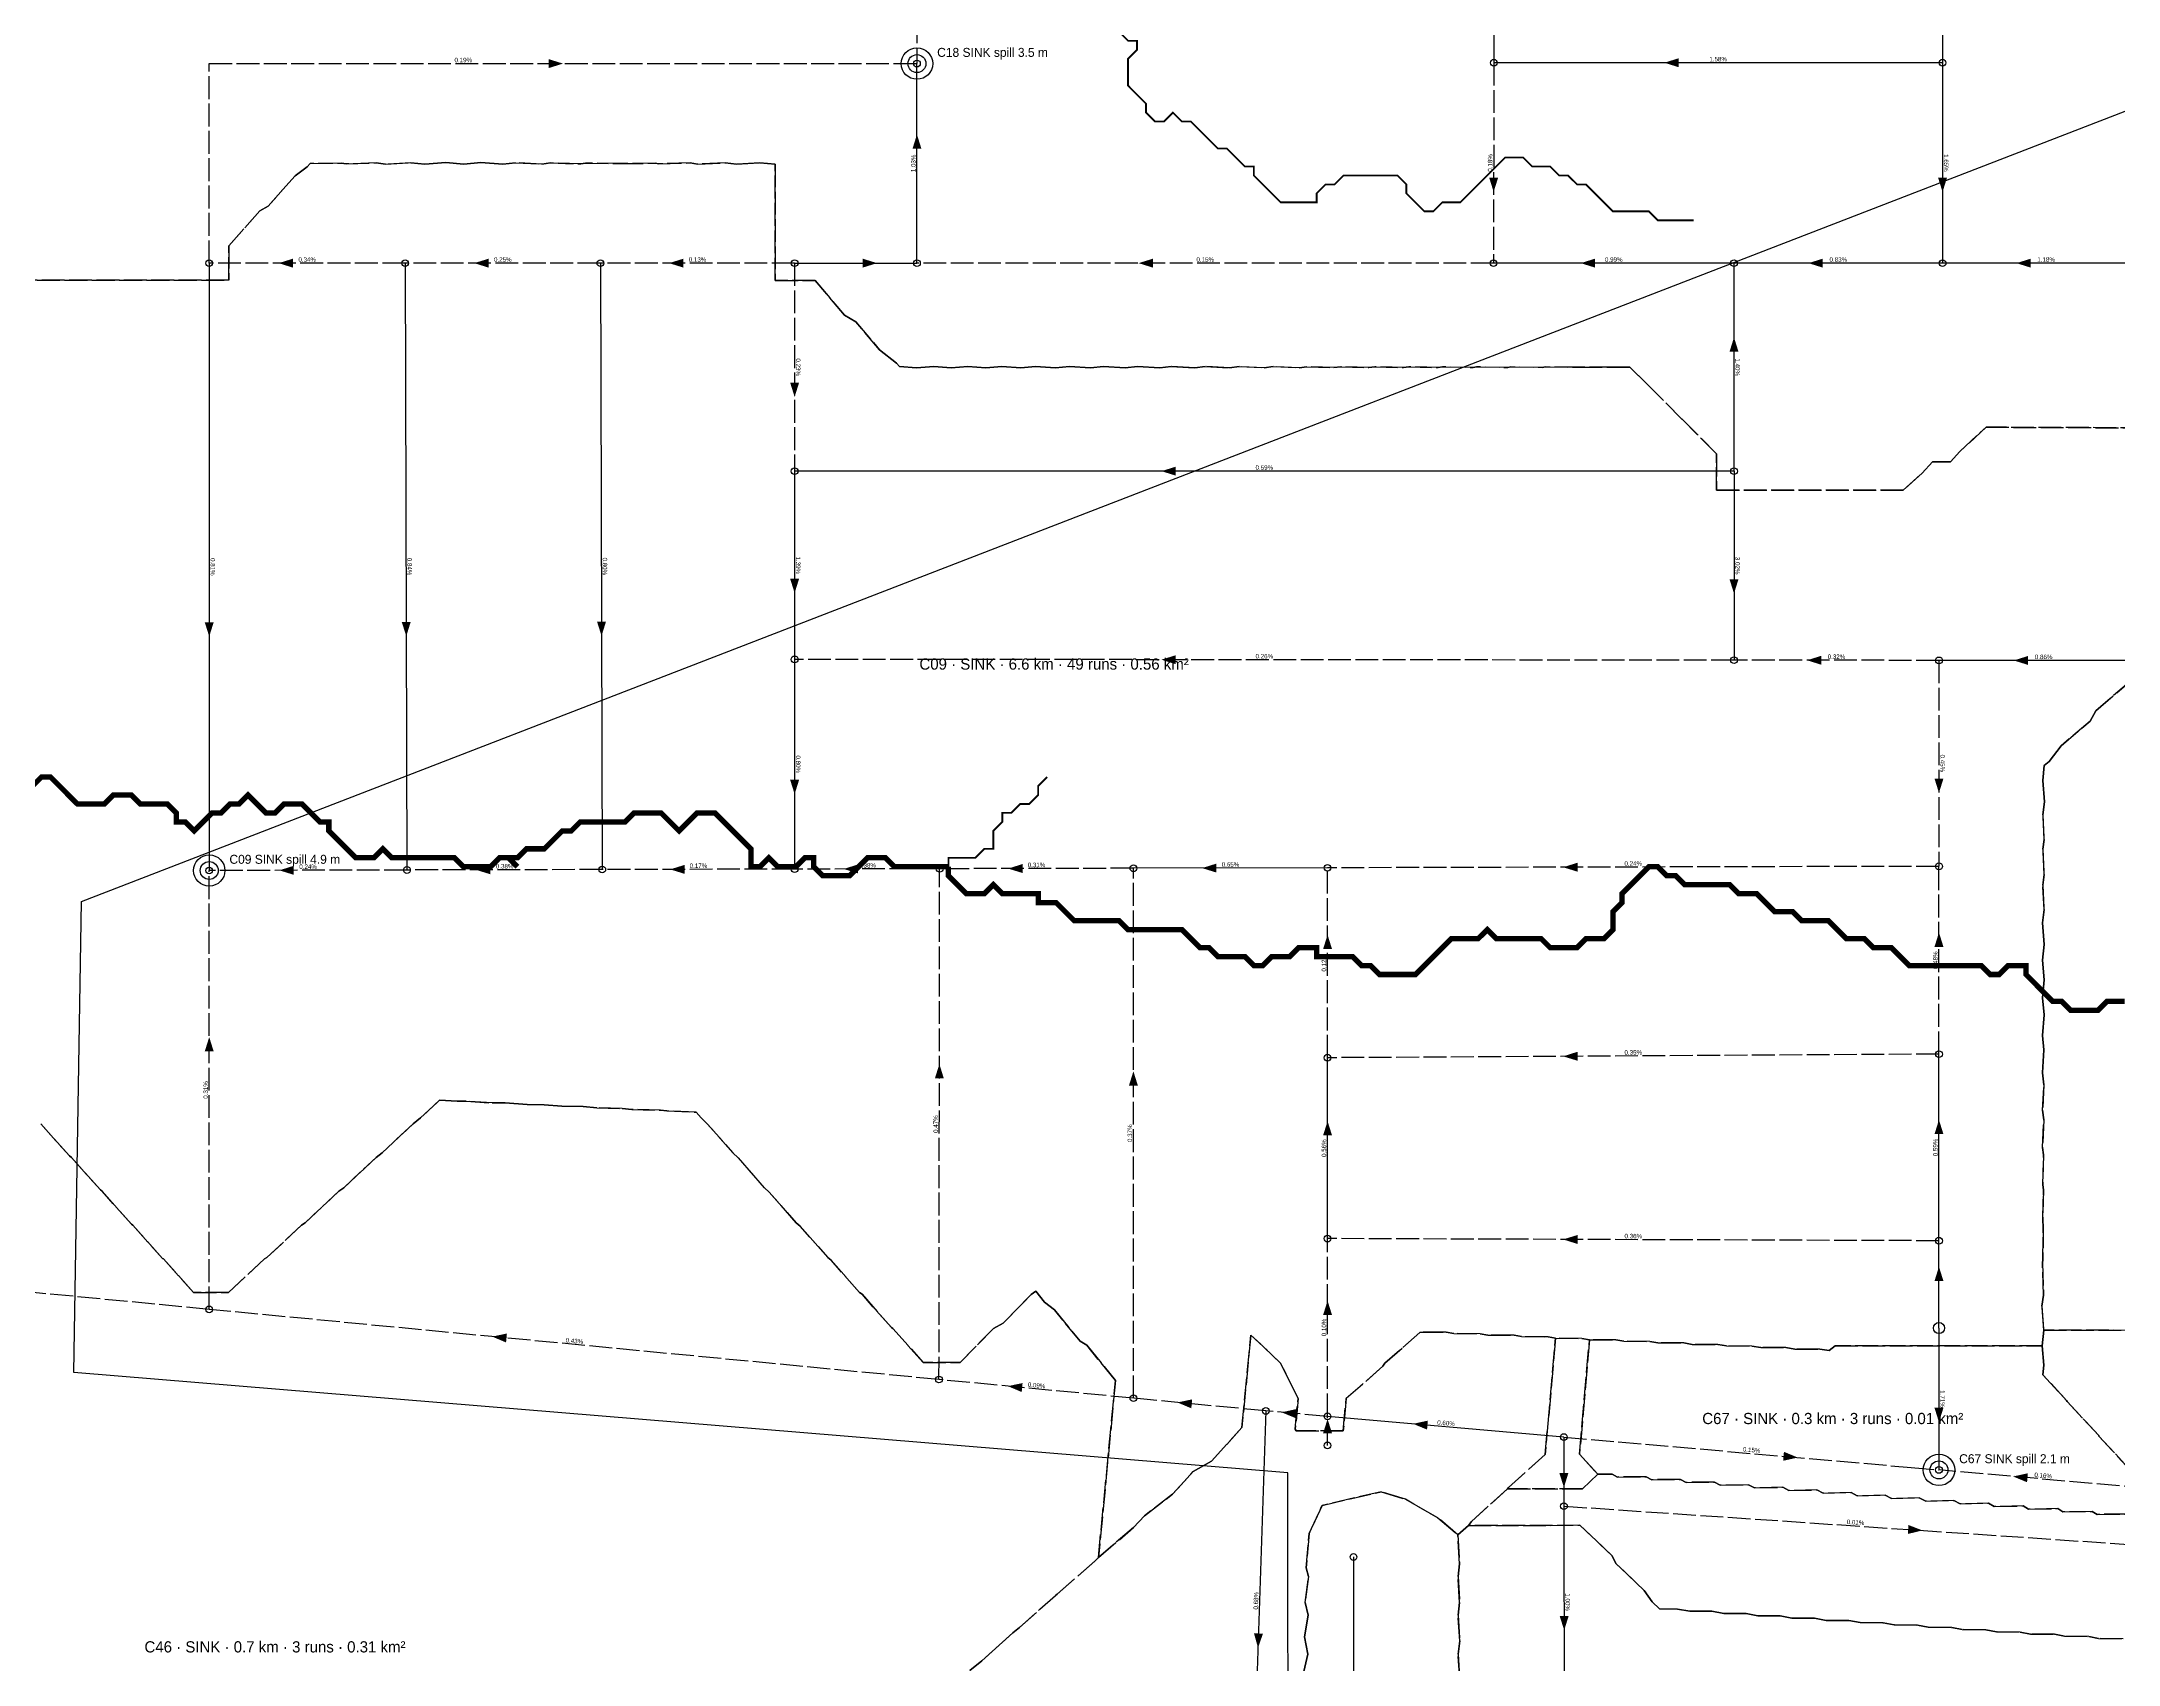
# Model space of a CAD drawing. Header units: metres. Extents: x 442821 to 452274, y 2561971 to 2571293.
# Drawn here: x 443339 to 444264, y 2564896 to 2565620 of the extents above; entities that cross this region are included whole.
import ezdxf
from ezdxf.enums import TextEntityAlignment as Align

# ---------------------------------------------------------------- set-up
doc = ezdxf.new("R2010")
doc.units = ezdxf.units.M
doc.header["$LTSCALE"] = 8
doc.linetypes.add('DASHED', pattern=[1.524, 1.27, -0.254])
for name, color, linetype in [('A_ARROWS', 7, 'Continuous'), ('A_BUILT_2006', 252, 'Continuous'), ('A_CATCH_LABEL', 7, 'Continuous'), ('A_CATCHMENTS', 7, 'Continuous'), ('A_GRADIENT', 8, 'Continuous'), ('A_JUNCTIONS', 8, 'Continuous'), ('A_OUTLET_LABEL', 7, 'Continuous'), ('A_OUTLETS', 7, 'Continuous'), ('A_RUNS', 7, 'Continuous'), ('A_STREAMS', 5, 'Continuous')]:
    doc.layers.add(name, color=color, linetype=linetype)

msp = doc.modelspace()

# ---------------------------------------------------------------- linework, layer by layer
at = {"layer": 'A_ARROWS', "color": 1}
for points in [[(443571.3, 2565609.66), (443564.9, 2565607.66), (443564.9, 2565611.66)], [(444061.96, 2565610.05), (444068.36, 2565612.05), (444068.36, 2565608.05)], [(443729, 2565578.09), (443731, 2565571.69), (443727, 2565571.69)], [(443985.92, 2565552.46), (443983.93, 2565558.86), (443987.93, 2565558.85)], [(444185.92, 2565552.46), (444183.91, 2565558.85), (444187.91, 2565558.86)], [(443711.2, 2565520.73), (443704.8, 2565518.73), (443704.8, 2565522.73)], [(443827.75, 2565520.73), (443834.15, 2565522.73), (443834.15, 2565518.73)], [(444024.72, 2565520.73), (444031.12, 2565522.73), (444031.12, 2565518.73)], [(444126.18, 2565520.73), (444132.58, 2565522.73), (444132.58, 2565518.73)], [(444218.83, 2565520.73), (444225.23, 2565522.73), (444225.23, 2565518.73)], [(444093.01, 2565487.65), (444095.01, 2565481.25), (444091.01, 2565481.25)], [(443539.76, 2565042.33), (443546.32, 2565043.71), (443545.94, 2565039.72)], [(443769.48, 2565020.25), (443776.04, 2565021.62), (443775.66, 2565017.64)], [(444017.23, 2564975.09), (444015.21, 2564981.49), (444019.21, 2564981.5)], [(444017.35, 2564911.43), (444015.34, 2564917.83), (444019.34, 2564917.84)]]:
    msp.add_solid(points, dxfattribs=at)
at = {"layer": 'A_ARROWS', "color": 2}
for points in [[(443444.61, 2565520.73), (443451.01, 2565522.73), (443451.01, 2565518.73)], [(443531.78, 2565520.73), (443538.18, 2565522.73), (443538.18, 2565518.73)], [(443618.59, 2565520.73), (443624.99, 2565522.73), (443624.99, 2565518.73)], [(443674.5, 2565461.11), (443672.5, 2565467.51), (443676.5, 2565467.51)], [(443837.91, 2565428.03), (443844.31, 2565430.03), (443844.31, 2565426.03)], [(443674.5, 2565373.7), (443672.5, 2565380.1), (443676.5, 2565380.1)], [(444093.01, 2565373.48), (444091.01, 2565379.88), (444095.01, 2565379.88)], [(443413.69, 2565354.32), (443411.69, 2565360.72), (443415.69, 2565360.72)], [(443501.48, 2565354.45), (443499.46, 2565360.84), (443503.46, 2565360.86)], [(443588.48, 2565354.58), (443586.46, 2565360.97), (443590.46, 2565360.98)], [(443837.91, 2565344), (443844.31, 2565346), (443844.3, 2565342)], [(444125.53, 2565343.75), (444131.94, 2565345.75), (444131.93, 2565341.75)], [(444217.63, 2565343.67), (444224.04, 2565345.67), (444224.03, 2565341.67)], [(443674.5, 2565284.07), (443672.5, 2565290.47), (443676.5, 2565290.47)], [(444184.32, 2565284.63), (444182.32, 2565291.03), (444186.32, 2565291.03)], [(443444.93, 2565250.13), (443451.33, 2565252.14), (443451.34, 2565248.14)], [(443532.6, 2565250.34), (443538.99, 2565252.36), (443539, 2565248.36)], [(443619.08, 2565250.55), (443625.48, 2565252.56), (443625.49, 2565248.56)], [(443696.34, 2565250.74), (443702.74, 2565252.75), (443702.75, 2565248.75)], [(443769.64, 2565250.91), (443776.03, 2565252.93), (443776.04, 2565248.93)], [(443856.03, 2565251.12), (443862.43, 2565253.14), (443862.44, 2565249.14)], [(444016.89, 2565251.51), (444023.28, 2565253.52), (444023.29, 2565249.52)], [(443911.93, 2565221.4), (443913.93, 2565215), (443909.93, 2565215)], [(444184.32, 2565222.43), (444186.32, 2565216.03), (444182.32, 2565216.03)], [(443413.69, 2565175.81), (443415.69, 2565169.41), (443411.69, 2565169.41)], [(443738.99, 2565163.78), (443740.98, 2565157.38), (443736.98, 2565157.38)], [(444016.89, 2565167.23), (444023.28, 2565169.27), (444023.3, 2565165.27)], [(443825.43, 2565160.57), (443827.43, 2565154.17), (443823.43, 2565154.17)], [(443911.93, 2565138.37), (443913.93, 2565131.97), (443909.93, 2565131.97)], [(444184.32, 2565138.95), (444186.32, 2565132.55), (444182.32, 2565132.55)], [(444016.89, 2565085.64), (444023.29, 2565087.61), (444023.28, 2565083.61)], [(444184.32, 2565073.48), (444186.32, 2565067.08), (444182.32, 2565067.08)], [(443911.93, 2565058.32), (443913.93, 2565051.92), (443909.93, 2565051.92)], [(443845.04, 2565012.98), (443851.61, 2565014.36), (443851.22, 2565010.38)]]:
    msp.add_solid(points, dxfattribs=at)
at = {"layer": 'A_ARROWS', "color": 3}
for points in [[(443891.44, 2565008.58), (443897.99, 2565010.02), (443897.64, 2565006.03)], [(443911.93, 2565005.61), (443913.93, 2564999.21), (443909.93, 2564999.21)], [(444184.32, 2565004.2), (444182.32, 2565010.6), (444186.32, 2565010.6)], [(443950.05, 2565003.45), (443956.6, 2565004.88), (443956.25, 2565000.9)], [(444121.45, 2564988.43), (444114.9, 2564987), (444115.25, 2564990.98)], [(444217.36, 2564979.99), (444223.91, 2564981.42), (444223.56, 2564977.43)], [(443880.94, 2564903.62), (443879.15, 2564910.08), (443883.15, 2564909.95)]]:
    msp.add_solid(points, dxfattribs=at)
at = {"layer": 'A_ARROWS', "color": 4}
msp.add_solid([(444176.98, 2564955.94), (444170.46, 2564954.38), (444170.73, 2564958.37)], dxfattribs=at)
at = {"layer": 'A_BUILT_2006', "color": 252}
msp.add_lwpolyline([(444422.44, 2563343.67), (444425.81, 2563359.7), (444354.25, 2563402.28), (444079.07, 2562950.56), (443944.47, 2563054.62), (443895.55, 2563534.89), (443894.21, 2564981.63), (443353.42, 2565026.28), (443356.77, 2565236.27), (445139.69, 2565926.07), (445353.06, 2566067)], dxfattribs=at)
at = {"layer": 'A_CATCHMENTS', "color": 2, "linetype": 'DASHED'}
for points in [[(443154.16, 2565513.21), (443422.42, 2565513.21), (443422.42, 2565528.5), (443436.27, 2565544.05), (443439.88, 2565546.08), (443451.92, 2565559.6), (443457.34, 2565563.65), (443458.62, 2565565.09), (443472.46, 2565565.3), (443474.8, 2565564.93), (443488.01, 2565565.42), (443492.25, 2565564.84), (443503.56, 2565565.5), (443509.68, 2565564.78), (443519.1, 2565565.53), (443527.08, 2565564.77), (443534.65, 2565565.53), (443544.48, 2565564.79), (443550.2, 2565565.48), (443561.88, 2565564.85), (443565.75, 2565565.4), (443579.28, 2565564.95), (443581.3, 2565565.28), (443596.63, 2565565.09), (443596.84, 2565565.13), (443612.39, 2565565.25), (443613.93, 2565564.99), (443627.94, 2565565.37), (443631.24, 2565564.89), (443643.49, 2565565.46), (443648.54, 2565564.81), (443659.03, 2565565.51), (443665.85, 2565564.78), (443665.85, 2565513), (443683.59, 2565513), (443696.72, 2565497.55), (443701.75, 2565494.6), (443712.38, 2565482.1), (443719.92, 2565476.19), (443721.18, 2565474.71), (443728.75, 2565474.05), (443736.56, 2565474.69), (443744.25, 2565474.05), (443751.67, 2565474.69), (443759.75, 2565474.06), (443766.77, 2565474.68), (443775.25, 2565474.06), (443781.88, 2565474.68), (443790.75, 2565474.06), (443796.99, 2565474.67), (443806.25, 2565474.07), (443812.1, 2565474.67), (443821.76, 2565474.08), (443827.21, 2565474.66), (443837.26, 2565474.09), (443842.32, 2565474.65), (443852.76, 2565474.1), (443857.43, 2565474.64), (443868.26, 2565474.11), (443872.54, 2565474.62), (443883.76, 2565474.13), (443887.65, 2565474.61), (443899.26, 2565474.14), (443902.76, 2565474.59), (443914.76, 2565474.16), (443917.87, 2565474.57), (443930.26, 2565474.18), (443932.98, 2565474.55), (443945.76, 2565474.2), (443948.09, 2565474.53), (443961.26, 2565474.22), (443963.2, 2565474.5), (443976.76, 2565474.25), (443978.31, 2565474.48), (443992.26, 2565474.27), (443993.52, 2565474.47), (444007.76, 2565474.29), (444008.83, 2565474.45), (444023.26, 2565474.3), (444024.13, 2565474.44), (444038.76, 2565474.32), (444039.44, 2565474.42), (444046.66, 2565474.38), (444054.26, 2565466.76), (444054.41, 2565466.65), (444069.76, 2565451.26), (444069.86, 2565451.2), (444085.26, 2565435.76), (444085.26, 2565419.61), (444168.44, 2565419.61), (444176.78, 2565427.14), (444181.5, 2565432.25), (444189.41, 2565432.17), (444193.62, 2565436.82), (444205.32, 2565447.6), (444324.17, 2565447.13)], [(444269.82, 2565334.63), (444254.27, 2565321.24), (444251.61, 2565316.66), (444238.7, 2565305.55), (444233.39, 2565298.7), (444231.18, 2565296.79), (444230.6, 2565290.16), (444231.32, 2565280.69), (444230.63, 2565274.86), (444231.15, 2565263.88), (444230.63, 2565259.56), (444231.12, 2565248.26), (444230.54, 2565243.54), (444231.15, 2565232.64), (444230.49, 2565226.8), (444231.15, 2565217.02), (444230.46, 2565210.06), (444231.15, 2565201.4), (444230.44, 2565193.32), (444231.13, 2565185.78), (444230.43, 2565176.58), (444231.1, 2565170.17), (444230.44, 2565159.9), (444231.06, 2565154.55), (444230.46, 2565143.26), (444231, 2565138.93), (444230.48, 2565126.63), (444230.94, 2565123.31), (444230.52, 2565110), (444230.86, 2565107.69), (444230.57, 2565093.36), (444230.78, 2565092.07), (444230.63, 2565076.45), (444230.43, 2565075.32), (444230.89, 2565060.83), (444230.21, 2565055.87), (444230.99, 2565045.2), (444230.33, 2565038.24), (444138.01, 2565038.24), (444135.39, 2565036.07), (444135.39, 2565036.07), (444131.18, 2565036.73), (444120.14, 2565036.76), (444116.05, 2565037.42), (444104.89, 2565037.46), (444100.92, 2565038.11), (444089.64, 2565038.15), (444085.79, 2565038.8), (444074.39, 2565038.85), (444070.66, 2565039.48), (444059.14, 2565039.54), (444055.53, 2565040.17), (444043.89, 2565040.24), (444040.4, 2565040.85), (444028.64, 2565040.94), (444025.27, 2565041.54), (444013.47, 2565041.63), (444010.14, 2565042.23), (443998.38, 2565042.31), (443995.01, 2565042.93), (443983.28, 2565042.99), (443979.88, 2565043.62), (443968.19, 2565043.67), (443964.75, 2565044.31), (443953.21, 2565044.35), (443953.09, 2565044.2), (443937.51, 2565030.55), (443936.61, 2565029.09), (443920.2, 2565014.71), (443918.94, 2565000.31), (443897.91, 2565000.31), (443897.57, 2565001.06), (443898.76, 2565014.71), (443891.03, 2565030.55), (443877.75, 2565043.04), (443873.79, 2565001.84), (443860.29, 2564986.88), (443852.05, 2564982.18), (443842.91, 2564972.04), (443830.32, 2564962.52), (443825.53, 2564957.21), (443809.87, 2564943.95), (443817.45, 2565022.74), (443804.65, 2565038.48), (443801.64, 2565040.23), (443790.27, 2565054.23), (443785.84, 2565057.72), (443781.93, 2565062.53), (443779.88, 2565061.08), (443767.45, 2565048.31), (443763.03, 2565045.93), (443748.28, 2565030.77), (443731.73, 2565030.79), (443718.31, 2565045.98), (443717.6, 2565046.37), (443704.52, 2565061.18), (443703.47, 2565061.94), (443690.73, 2565076.37), (443689.34, 2565077.52), (443676.94, 2565091.57), (443675.22, 2565093.1), (443663.15, 2565106.76), (443661.09, 2565108.67), (443649.36, 2565121.96), (443646.96, 2565124.25), (443635.57, 2565137.15), (443632.83, 2565139.83), (443630.57, 2565142.39), (443617.5, 2565142.89), (443614.77, 2565143.19), (443601.94, 2565143.58), (443597.63, 2565144.02), (443586.39, 2565144.28), (443580.35, 2565144.86), (443570.83, 2565144.99), (443562.95, 2565145.68), (443555.28, 2565145.71), (443545.55, 2565146.48), (443539.72, 2565146.46), (443528.15, 2565147.27), (443524.17, 2565147.22), (443516.29, 2565147.7), (443507.83, 2565139.78), (443504.58, 2565137.2), (443490.71, 2565124.22), (443488.01, 2565122.16), (443473.59, 2565108.65), (443471.44, 2565107.11), (443456.47, 2565093.09), (443454.87, 2565092.06), (443439.35, 2565077.53), (443438.3, 2565077.02), (443422.23, 2565061.97), (443406.76, 2565061.97), (443393.28, 2565077.02), (443392.91, 2565077.21), (443379.61, 2565092.06), (443379.06, 2565092.46), (443365.94, 2565107.11), (443365.22, 2565107.7), (443352.27, 2565122.16), (443351.37, 2565122.94), (443338.6, 2565137.2)]]:
    msp.add_lwpolyline(points, dxfattribs=at)
at = {"layer": 'A_CATCHMENTS', "color": 1, "linetype": 'DASHED'}
for points in [[(444324.17, 2565447.13), (444205.32, 2565447.6), (444193.62, 2565436.82), (444189.41, 2565432.17), (444181.5, 2565432.25), (444176.78, 2565427.14), (444168.44, 2565419.61), (444085.26, 2565419.61), (444085.26, 2565435.76), (444069.86, 2565451.2), (444069.76, 2565451.26), (444054.41, 2565466.65), (444054.26, 2565466.76), (444046.66, 2565474.38), (444039.44, 2565474.42), (444038.76, 2565474.32), (444024.13, 2565474.44), (444023.26, 2565474.3), (444008.83, 2565474.45), (444007.76, 2565474.29), (443993.52, 2565474.47), (443992.26, 2565474.27), (443978.31, 2565474.48), (443976.76, 2565474.25), (443963.2, 2565474.5), (443961.26, 2565474.22), (443948.09, 2565474.53), (443945.76, 2565474.2), (443932.98, 2565474.55), (443930.26, 2565474.18), (443917.87, 2565474.57), (443914.76, 2565474.16), (443902.76, 2565474.59), (443899.26, 2565474.14), (443887.65, 2565474.61), (443883.76, 2565474.13), (443872.54, 2565474.62), (443868.26, 2565474.11), (443857.43, 2565474.64), (443852.76, 2565474.1), (443842.32, 2565474.65), (443837.26, 2565474.09), (443827.21, 2565474.66), (443821.76, 2565474.08), (443812.1, 2565474.67), (443806.25, 2565474.07), (443796.99, 2565474.67), (443790.75, 2565474.06), (443781.88, 2565474.68), (443775.25, 2565474.06), (443766.77, 2565474.68), (443759.75, 2565474.06), (443751.67, 2565474.69), (443744.25, 2565474.05), (443736.56, 2565474.69), (443728.75, 2565474.05), (443721.18, 2565474.71), (443719.92, 2565476.19), (443712.38, 2565482.1), (443701.75, 2565494.6), (443696.72, 2565497.55), (443683.59, 2565513), (443665.85, 2565513), (443665.85, 2565564.78), (443659.03, 2565565.51), (443659.03, 2565565.51), (443648.54, 2565564.81), (443643.49, 2565565.46), (443631.24, 2565564.89), (443627.94, 2565565.37), (443613.93, 2565564.99), (443612.39, 2565565.25), (443596.84, 2565565.13), (443596.63, 2565565.09), (443581.3, 2565565.28), (443579.28, 2565564.95), (443565.75, 2565565.4), (443561.88, 2565564.85), (443550.2, 2565565.48), (443544.48, 2565564.79), (443534.65, 2565565.53), (443527.08, 2565564.77), (443519.1, 2565565.53), (443509.68, 2565564.78), (443503.56, 2565565.5), (443492.25, 2565564.84), (443488.01, 2565565.42), (443474.8, 2565564.93), (443472.46, 2565565.3), (443458.62, 2565565.09), (443457.34, 2565563.65), (443451.92, 2565559.6), (443439.88, 2565546.08), (443436.27, 2565544.05), (443422.42, 2565528.5), (443422.42, 2565513.21), (443154.16, 2565513.21)], [(443338.6, 2565137.2), (443351.37, 2565122.94), (443352.27, 2565122.16), (443365.22, 2565107.7), (443365.94, 2565107.11), (443379.06, 2565092.46), (443379.61, 2565092.06), (443392.91, 2565077.21), (443393.28, 2565077.02), (443406.76, 2565061.97), (443422.23, 2565061.97), (443438.3, 2565077.02), (443439.35, 2565077.53), (443454.87, 2565092.06), (443456.47, 2565093.09), (443471.44, 2565107.11), (443473.59, 2565108.65), (443488.01, 2565122.16), (443490.71, 2565124.22), (443504.58, 2565137.2), (443507.83, 2565139.78), (443516.29, 2565147.7), (443524.17, 2565147.22), (443528.15, 2565147.27), (443539.72, 2565146.46), (443545.55, 2565146.48), (443555.28, 2565145.71), (443562.95, 2565145.68), (443570.83, 2565144.99), (443580.35, 2565144.86), (443586.39, 2565144.28), (443597.63, 2565144.02), (443601.94, 2565143.58), (443614.77, 2565143.19), (443617.5, 2565142.89), (443630.57, 2565142.39), (443632.83, 2565139.83), (443635.57, 2565137.15), (443646.96, 2565124.25), (443649.36, 2565121.96), (443661.09, 2565108.67), (443663.15, 2565106.76), (443675.22, 2565093.1), (443676.94, 2565091.57), (443689.34, 2565077.52), (443690.73, 2565076.37), (443703.47, 2565061.94), (443704.52, 2565061.18), (443717.6, 2565046.37), (443718.31, 2565045.98), (443731.73, 2565030.79), (443748.28, 2565030.77), (443763.03, 2565045.93), (443767.45, 2565048.31), (443779.88, 2565061.08), (443781.93, 2565062.53), (443785.84, 2565057.72), (443790.27, 2565054.23), (443801.64, 2565040.23), (443804.65, 2565038.48), (443817.45, 2565022.74), (443809.87, 2564943.95), (443808.41, 2564942.37), (443791.44, 2564927.52), (443790.76, 2564927.02), (443774.7, 2564912.66), (443771.67, 2564910.32), (443757.88, 2564897.81), (443752.58, 2564893.57)], [(443970.82, 2564889.67), (443970.09, 2564900.85), (443970.79, 2564906.78), (443970.07, 2564918.17), (443970.77, 2564923.9), (443970.06, 2564935.48), (443970.74, 2564941.01), (443969.97, 2564954.05), (443974.65, 2564958.14), (444024.33, 2564958.23), (444038.75, 2564944.57), (444040.43, 2564941.15), (444053.04, 2564929.2), (444056.54, 2564924.07), (444059.84, 2564920.94), (444067.82, 2564920.93), (444073.31, 2564919.92), (444083.09, 2564919.9), (444088.49, 2564918.91), (444098.36, 2564918.88), (444103.66, 2564917.9), (444113.63, 2564917.85), (444118.84, 2564916.88), (444128.9, 2564916.83), (444134.01, 2564915.87), (444144.17, 2564915.8), (444149.19, 2564914.86), (444159.44, 2564914.78), (444164.36, 2564913.85), (444174.71, 2564913.75), (444179.54, 2564912.83), (444189.98, 2564912.73), (444194.71, 2564911.82), (444205.25, 2564911.7), (444209.89, 2564910.81), (444220.52, 2564910.68), (444225.07, 2564909.79), (444235.79, 2564909.65), (444240.24, 2564908.78), (444251.06, 2564908.62), (444255.42, 2564907.77), (444266.33, 2564907.6)]]:
    msp.add_lwpolyline(points, dxfattribs=at)
at = {"layer": 'A_CATCHMENTS', "color": 3, "linetype": 'DASHED'}
for points in [[(444284.42, 2565045.09), (444230.99, 2565045.2), (444230.21, 2565055.87), (444230.89, 2565060.83), (444230.43, 2565075.32), (444230.63, 2565076.45), (444230.78, 2565092.07), (444230.57, 2565093.36), (444230.86, 2565107.69), (444230.52, 2565110), (444230.94, 2565123.31), (444230.48, 2565126.63), (444231, 2565138.93), (444230.46, 2565143.26), (444231.06, 2565154.55), (444230.44, 2565159.9), (444231.1, 2565170.17), (444230.43, 2565176.58), (444231.13, 2565185.78), (444230.44, 2565193.32), (444231.15, 2565201.4), (444230.46, 2565210.06), (444231.15, 2565217.02), (444230.49, 2565226.8), (444231.15, 2565232.64), (444230.54, 2565243.54), (444231.12, 2565248.26), (444230.63, 2565259.56), (444231.15, 2565263.88), (444230.63, 2565274.86), (444231.32, 2565280.69), (444230.6, 2565290.16), (444231.18, 2565296.79), (444233.39, 2565298.7), (444238.7, 2565305.55), (444251.61, 2565316.66), (444254.27, 2565321.24), (444269.82, 2565334.63)], [(443752.58, 2564893.57), (443757.88, 2564897.81), (443771.67, 2564910.32), (443774.7, 2564912.66), (443790.76, 2564927.02), (443791.44, 2564927.52), (443808.41, 2564942.37), (443809.87, 2564943.95), (443825.53, 2564957.21), (443830.32, 2564962.52), (443842.91, 2564972.04), (443852.05, 2564982.18), (443860.29, 2564986.88), (443873.79, 2565001.84), (443877.75, 2565043.04), (443891.03, 2565030.55), (443898.76, 2565014.71), (443897.57, 2565001.06), (443897.91, 2565000.31), (443918.94, 2565000.31), (443920.2, 2565014.71), (443936.61, 2565029.09), (443937.51, 2565030.55), (443953.09, 2565044.2), (443953.21, 2565044.35), (443964.75, 2565044.31), (443968.19, 2565043.67), (443979.88, 2565043.62), (443983.28, 2565042.99), (443995.01, 2565042.93), (443998.38, 2565042.31), (444010.14, 2565042.23), (444013.47, 2565041.63), (444008.93, 2564989.85), (443992.48, 2564975.02), (443992.12, 2564974.42), (443976, 2564959.89), (443974.65, 2564958.14), (443969.97, 2564954.05), (443961.01, 2564961.63), (443946.58, 2564969.87), (443935.82, 2564973.19), (443909.48, 2564967.06), (443903.7, 2564954.64), (443902.38, 2564939.27), (443903.47, 2564935.44), (443901.96, 2564923.88), (443903.32, 2564918.13), (443901.63, 2564908.48), (443903.07, 2564900.82), (443901.39, 2564893.08)], [(444268.08, 2564963.17), (444254.76, 2564963.12), (444252.64, 2564964.41), (444239.5, 2564964.28), (444237.21, 2564965.65), (444224.24, 2564965.44), (444221.77, 2564966.88), (444208.98, 2564966.61), (444206.33, 2564968.11), (444193.72, 2564967.77), (444190.89, 2564969.34), (444178.46, 2564968.94), (444175.57, 2564970.51), (444163.2, 2564970.15), (444160.37, 2564971.68), (444147.94, 2564971.35), (444147.94, 2564971.35), (444145.16, 2564972.84), (444132.68, 2564972.55), (444129.95, 2564974.01), (444117.42, 2564973.76), (444114.74, 2564975.18), (444102.17, 2564974.96), (444099.53, 2564976.34), (444086.91, 2564976.16), (444084.33, 2564977.51), (444071.65, 2564977.36), (444069.12, 2564978.68), (444056.39, 2564978.56), (444053.91, 2564979.85), (444041.13, 2564979.76), (444038.7, 2564981.02), (444032.41, 2564980.99), (444024.16, 2564989.88), (444028.64, 2565040.94), (444040.4, 2565040.85), (444043.89, 2565040.24), (444055.53, 2565040.17), (444059.14, 2565039.54), (444070.66, 2565039.48), (444074.39, 2565038.85), (444085.79, 2565038.8), (444089.64, 2565038.15), (444100.92, 2565038.11), (444104.89, 2565037.46), (444116.05, 2565037.42), (444120.14, 2565036.76), (444131.18, 2565036.73), (444135.39, 2565036.07), (444135.39, 2565036.07), (444138.01, 2565038.24), (444230.33, 2565038.24), (444230.98, 2565029.56), (444230.58, 2565025.35), (444241.16, 2565013.9), (444241.43, 2565013.43), (444255.48, 2564998.23), (444255.61, 2564997.92), (444269.8, 2564982.56)]]:
    msp.add_lwpolyline(points, dxfattribs=at)
at = {"layer": 'A_CATCHMENTS', "color": 4, "linetype": 'DASHED'}
for points in [[(444269.8, 2564982.56), (444255.61, 2564997.92), (444255.48, 2564998.23), (444241.43, 2565013.43), (444241.16, 2565013.9), (444230.58, 2565025.35), (444230.98, 2565029.56), (444230.33, 2565038.24), (444230.99, 2565045.2), (444284.42, 2565045.09)], [(444266.33, 2564907.6), (444255.42, 2564907.77), (444251.06, 2564908.62), (444240.24, 2564908.78), (444235.79, 2564909.65), (444225.07, 2564909.79), (444220.52, 2564910.68), (444209.89, 2564910.81), (444205.25, 2564911.7), (444194.71, 2564911.82), (444194.71, 2564911.82), (444189.98, 2564912.73), (444179.54, 2564912.83), (444174.71, 2564913.75), (444164.36, 2564913.85), (444159.44, 2564914.78), (444149.19, 2564914.86), (444144.17, 2564915.8), (444134.01, 2564915.87), (444128.9, 2564916.83), (444118.84, 2564916.88), (444113.63, 2564917.85), (444103.66, 2564917.9), (444098.36, 2564918.88), (444088.49, 2564918.91), (444083.09, 2564919.9), (444073.31, 2564919.92), (444067.82, 2564920.93), (444059.84, 2564920.94), (444056.54, 2564924.07), (444053.04, 2564929.2), (444040.43, 2564941.15), (444038.75, 2564944.57), (444024.33, 2564958.23), (443974.65, 2564958.14), (443976, 2564959.89), (443992.12, 2564974.42), (444025.44, 2564974.49), (444032.41, 2564980.99), (444038.7, 2564981.02), (444041.13, 2564979.76), (444053.91, 2564979.85), (444056.39, 2564978.56), (444069.12, 2564978.68), (444071.65, 2564977.36), (444084.33, 2564977.51), (444086.91, 2564976.16), (444099.53, 2564976.34), (444102.17, 2564974.96), (444114.74, 2564975.18), (444117.42, 2564973.76), (444129.95, 2564974.01), (444132.68, 2564972.55), (444145.16, 2564972.84), (444147.94, 2564971.35), (444160.37, 2564971.68), (444163.2, 2564970.15), (444175.57, 2564970.51), (444178.46, 2564968.94), (444190.89, 2564969.34), (444193.72, 2564967.77), (444206.33, 2564968.11), (444208.98, 2564966.61), (444221.77, 2564966.88), (444224.24, 2564965.44), (444237.21, 2564965.65), (444239.5, 2564964.28), (444252.64, 2564964.41), (444254.76, 2564963.12), (444268.08, 2564963.17)], [(443901.39, 2564893.08), (443903.07, 2564900.82), (443901.63, 2564908.48), (443903.32, 2564918.13), (443901.96, 2564923.88), (443903.47, 2564935.44), (443902.38, 2564939.27), (443903.7, 2564954.64), (443909.48, 2564967.06), (443935.82, 2564973.19), (443946.58, 2564969.87), (443961.01, 2564961.63), (443969.97, 2564954.05), (443970.74, 2564941.01), (443970.06, 2564935.48), (443970.77, 2564923.9), (443970.07, 2564918.17), (443970.79, 2564906.78), (443970.09, 2564900.85), (443970.82, 2564889.67)]]:
    msp.add_lwpolyline(points, dxfattribs=at)
at = {"layer": 'A_CATCHMENTS', "color": 1, "linetype": 'DASHED'}
msp.add_lwpolyline([(444025.27, 2565041.54), (444028.64, 2565040.94), (444024.16, 2564989.88), (444032.41, 2564980.99), (444025.44, 2564974.49), (443992.12, 2564974.42), (443992.48, 2564975.02), (444008.93, 2564989.85), (444013.47, 2565041.63), (444025.27, 2565041.54)], close=True, dxfattribs=at)
at = {"layer": 'A_JUNCTIONS'}
for centre in [(443729, 2565609.66), (443986, 2565610.05), (444185.89, 2565610.05), (443413.69, 2565520.73), (443500.98, 2565520.73), (443587.98, 2565520.73), (443674.5, 2565520.73), (443729, 2565520.73), (443985.87, 2565520.73), (444093.01, 2565520.73), (444185.93, 2565520.73), (443674.5, 2565428.03), (444093.01, 2565428.03), (443674.5, 2565344.15), (444093.01, 2565343.78), (444184.32, 2565343.7), (443413.69, 2565250.05), (443501.79, 2565250.27), (443588.8, 2565250.48), (443674.5, 2565250.68), (443739.11, 2565250.84), (443825.43, 2565251.05), (443911.93, 2565251.26), (444184.32, 2565251.91), (443911.93, 2565166.61), (444184.32, 2565168.21), (443911.93, 2565086.01), (444184.32, 2565085.05), (443413.69, 2565054.45), (443738.81, 2565023.19), (443825.43, 2565014.87), (443884.41, 2565009.2), (443911.93, 2565006.79), (444017.18, 2564997.57), (443911.93, 2564993.84), (444184.32, 2564982.91), (444017.24, 2564966.78), (443923.51, 2564944.11)]:
    msp.add_circle(centre, 1.5, dxfattribs=at)
at = {"layer": 'A_JUNCTIONS', "color": 30}
msp.add_circle((444184.32, 2565046.14), 2.5, dxfattribs=at)
at = {"layer": 'A_OUTLETS', "color": 1}
for centre, radius in [((443729, 2565609.66), 7), ((443729, 2565609.66), 4), ((443413.69, 2565250.05), 7), ((443413.69, 2565250.05), 4), ((444184.32, 2564982.91), 7), ((444184.32, 2564982.91), 4)]:
    msp.add_circle(centre, radius, dxfattribs=at)
at = {"layer": 'A_RUNS', "color": 1, "linetype": 'DASHED'}
for points in [[(443928.18, 2565820.61), (443729, 2565726.46), (443729, 2565609.66)], [(443413.69, 2565520.73), (443413.69, 2565609.66), (443729, 2565609.66)], [(443986, 2565610.05), (443985.87, 2565520.73)], [(443985.87, 2565520.73), (443729, 2565520.73)], [(443413.69, 2565054.45), (443125.42, 2565082.16)], [(443738.81, 2565023.19), (443413.69, 2565054.45)], [(443825.43, 2565014.87), (443738.81, 2565023.19)]]:
    msp.add_lwpolyline(points, dxfattribs=at)
at = {"layer": 'A_RUNS', "color": 1}
for points in [[(443960.4, 2565753.35), (443986.14, 2565699.63), (443986, 2565610.05)], [(444185.89, 2565684.07), (444185.89, 2565610.05)], [(443729, 2565520.73), (443729, 2565609.66)], [(444185.89, 2565610.05), (443986, 2565610.05)], [(444185.89, 2565610.05), (444185.93, 2565520.73)], [(443674.5, 2565520.73), (443729, 2565520.73)], [(444093.01, 2565520.73), (443985.87, 2565520.73)], [(444185.93, 2565520.73), (444093.01, 2565520.73)], [(444093.01, 2565428.03), (444093.01, 2565520.73)], [(444278.19, 2565520.73), (444185.93, 2565520.73)], [(444017.18, 2564997.57), (444017.24, 2564966.78)], [(444017.24, 2564966.78), (444017.41, 2564881.2)]]:
    msp.add_lwpolyline(points, dxfattribs=at)
at = {"layer": 'A_RUNS', "color": 2, "linetype": 'DASHED'}
for points in [[(443500.98, 2565520.73), (443413.69, 2565520.73)], [(443587.98, 2565520.73), (443500.98, 2565520.73)], [(443674.5, 2565520.73), (443587.98, 2565520.73)], [(443674.5, 2565520.73), (443674.5, 2565428.03)], [(444093.01, 2565343.78), (443674.5, 2565344.15)], [(444184.32, 2565343.7), (444093.01, 2565343.78)], [(444184.32, 2565343.7), (444184.32, 2565251.91)], [(443501.79, 2565250.27), (443413.69, 2565250.05)], [(443413.69, 2565054.45), (443413.69, 2565250.05)], [(443588.8, 2565250.48), (443501.79, 2565250.27)], [(443674.5, 2565250.68), (443588.8, 2565250.48)], [(443739.11, 2565250.84), (443674.5, 2565250.68)], [(443738.81, 2565023.19), (443739.11, 2565250.84)], [(443825.43, 2565251.05), (443739.11, 2565250.84)], [(443825.43, 2565014.87), (443825.43, 2565251.05)], [(444184.32, 2565251.91), (443911.93, 2565251.26)], [(443911.93, 2565166.61), (443911.93, 2565251.26)], [(444184.32, 2565168.21), (444184.32, 2565251.91)], [(444184.32, 2565168.21), (443911.93, 2565166.61)], [(444184.32, 2565085.05), (443911.93, 2565086.01)], [(443911.93, 2565006.79), (443911.93, 2565086.01)], [(443884.41, 2565009.2), (443825.43, 2565014.87)]]:
    msp.add_lwpolyline(points, dxfattribs=at)
at = {"layer": 'A_RUNS', "color": 2}
for points in [[(443413.69, 2565520.73), (443413.69, 2565250.05)], [(443500.98, 2565520.73), (443501.79, 2565250.27)], [(443587.98, 2565520.73), (443588.8, 2565250.48)], [(444093.01, 2565428.03), (443674.5, 2565428.03)], [(443674.5, 2565428.03), (443674.5, 2565344.15)], [(444093.01, 2565428.03), (444093.01, 2565343.78)], [(443674.5, 2565344.15), (443674.5, 2565250.68)], [(444277.61, 2565343.62), (444184.32, 2565343.7)], [(443911.93, 2565251.26), (443825.43, 2565251.05)], [(443911.93, 2565086.01), (443911.93, 2565166.61)], [(444184.32, 2565085.05), (444184.32, 2565168.21)], [(444184.32, 2565046.14), (444184.32, 2565085.05)]]:
    msp.add_lwpolyline(points, dxfattribs=at)
at = {"layer": 'A_RUNS', "color": 3}
for points in [[(444184.32, 2565046.14), (444184.32, 2564982.91)], [(443884.41, 2565009.2), (443878.84, 2564839.9)], [(444017.18, 2564997.57), (443911.93, 2565006.79)]]:
    msp.add_lwpolyline(points, dxfattribs=at)
at = {"layer": 'A_RUNS', "color": 3, "linetype": 'DASHED'}
for points in [[(443911.93, 2565006.79), (443884.41, 2565009.2)], [(443911.93, 2564993.84), (443911.93, 2565006.79)], [(444017.18, 2564997.57), (444171.94, 2564984.01), (444184.32, 2564982.91)], [(444276.88, 2564974.72), (444184.32, 2564982.91)]]:
    msp.add_lwpolyline(points, dxfattribs=at)
at = {"layer": 'A_RUNS', "color": 4, "linetype": 'DASHED'}
msp.add_lwpolyline([(444017.24, 2564966.78), (444276.82, 2564949.16)], dxfattribs=at)
at = {"layer": 'A_RUNS', "color": 4}
msp.add_lwpolyline([(443923.51, 2564944.11), (443923.56, 2564840.23)], dxfattribs=at)
at = {"layer": 'A_STREAMS', "color": 5}
for points, const_width in [([(444075.07, 2565539.81), (444071.07, 2565539.81), (444067.07, 2565539.81), (444063.07, 2565539.81), (444059.07, 2565539.81), (444055.07, 2565543.82), (444051.07, 2565543.82), (444047.07, 2565543.82), (444043.07, 2565543.82), (444039.07, 2565543.82), (444035.07, 2565547.82), (444031.07, 2565551.82), (444027.07, 2565555.82), (444023.07, 2565555.82), (444019.06, 2565559.82), (444015.06, 2565559.82), (444011.06, 2565563.82), (444007.06, 2565563.82), (444003.06, 2565563.82), (443999.06, 2565567.82), (443995.06, 2565567.82), (443991.06, 2565567.82), (443987.06, 2565563.82), (443983.06, 2565559.82), (443979.06, 2565555.82), (443975.06, 2565551.82), (443971.06, 2565547.82), (443967.06, 2565547.82), (443963.06, 2565547.82), (443959.06, 2565543.82), (443955.06, 2565543.82), (443951.06, 2565547.82), (443947.05, 2565551.82), (443947.05, 2565555.82), (443943.05, 2565559.82), (443939.05, 2565559.82), (443935.05, 2565559.82), (443931.05, 2565559.82), (443927.05, 2565559.82), (443923.05, 2565559.82), (443919.05, 2565559.82), (443915.05, 2565555.82), (443911.05, 2565555.82), (443907.05, 2565551.82), (443907.05, 2565547.82), (443903.05, 2565547.82), (443899.05, 2565547.82), (443895.05, 2565547.82), (443891.05, 2565547.82), (443887.05, 2565551.82), (443883.05, 2565555.82), (443879.05, 2565559.82), (443879.05, 2565563.82), (443875.04, 2565563.82), (443871.04, 2565567.82), (443867.04, 2565571.83), (443863.04, 2565571.83), (443859.04, 2565575.83), (443855.04, 2565579.83), (443851.04, 2565583.83), (443847.04, 2565583.83), (443843.04, 2565587.83), (443839.04, 2565583.83), (443835.04, 2565583.83), (443831.04, 2565587.83), (443831.04, 2565591.83), (443827.04, 2565595.83), (443823.04, 2565599.84), (443823.04, 2565603.84), (443823.04, 2565607.84), (443823.04, 2565611.84), (443827.04, 2565615.84), (443827.04, 2565619.84), (443823.04, 2565619.84), (443819.04, 2565623.84)], 0.8), ([(443547, 2565255.72), (443543, 2565255.72), (443539, 2565251.71), (443535, 2565251.71), (443531, 2565251.71), (443527, 2565251.71), (443523, 2565255.72), (443519, 2565255.72), (443515, 2565255.72), (443510.99, 2565255.72), (443506.99, 2565255.72), (443502.99, 2565255.72), (443498.99, 2565255.72), (443494.99, 2565255.72), (443490.99, 2565259.72), (443486.99, 2565255.72), (443482.99, 2565255.72), (443478.99, 2565255.72), (443474.99, 2565259.72), (443470.99, 2565263.72), (443466.99, 2565267.72), (443466.99, 2565271.72), (443462.99, 2565271.72), (443458.99, 2565275.72), (443454.99, 2565279.72), (443450.99, 2565279.72), (443446.99, 2565279.72), (443442.99, 2565275.72), (443438.98, 2565275.72), (443434.98, 2565279.72), (443430.98, 2565283.72), (443426.98, 2565279.72), (443422.98, 2565279.72), (443418.98, 2565275.72), (443414.98, 2565275.72), (443410.98, 2565271.72), (443406.98, 2565267.72), (443402.98, 2565271.72), (443398.98, 2565271.72), (443398.98, 2565275.72), (443394.98, 2565279.72), (443390.98, 2565279.72), (443386.98, 2565279.72), (443382.98, 2565279.72), (443378.98, 2565283.72), (443374.98, 2565283.72), (443370.98, 2565283.72), (443366.97, 2565279.72), (443362.97, 2565279.72), (443358.97, 2565279.72), (443354.97, 2565279.72), (443350.97, 2565283.72), (443346.97, 2565287.73), (443342.97, 2565291.73), (443338.97, 2565291.73), (443334.97, 2565287.73)], 2.4), ([(443787.03, 2565291.73), (443783.03, 2565287.73), (443783.03, 2565283.72), (443779.03, 2565279.72), (443775.03, 2565279.72), (443771.03, 2565275.72), (443767.03, 2565275.72), (443767.03, 2565271.72), (443763.03, 2565267.72), (443763.03, 2565263.72), (443763.03, 2565259.72), (443759.03, 2565259.72), (443755.03, 2565255.72), (443751.03, 2565255.72), (443747.03, 2565255.72), (443743.03, 2565255.72), (443743.03, 2565251.71)], 0.8), ([(443743.03, 2565251.71), (443739.03, 2565251.71), (443735.03, 2565251.71), (443731.02, 2565251.71), (443727.02, 2565251.71), (443723.02, 2565251.71), (443719.02, 2565251.71), (443715.02, 2565255.72), (443711.02, 2565255.72), (443707.02, 2565255.72), (443703.02, 2565251.71), (443699.02, 2565247.71), (443695.02, 2565247.71), (443691.02, 2565247.71), (443687.02, 2565247.71), (443683.02, 2565251.71), (443683.02, 2565255.72), (443679.02, 2565255.72), (443675.02, 2565251.71), (443671.02, 2565251.71), (443667.02, 2565251.71), (443663.02, 2565255.72), (443659.01, 2565251.71), (443655.01, 2565251.71), (443655.01, 2565255.72), (443655.01, 2565259.72), (443651.01, 2565263.72), (443647.01, 2565267.72), (443643.01, 2565271.72), (443639.01, 2565275.72), (443635.01, 2565275.72), (443631.01, 2565275.72), (443627.01, 2565271.72), (443623.01, 2565267.72), (443619.01, 2565271.72), (443615.01, 2565275.72), (443611.01, 2565275.72), (443607.01, 2565275.72), (443603.01, 2565275.72), (443599.01, 2565271.72), (443595.01, 2565271.72), (443591.01, 2565271.72), (443587.01, 2565271.72), (443583, 2565271.72), (443579, 2565271.72), (443575, 2565267.72), (443571, 2565267.72), (443567, 2565263.72), (443563, 2565259.72), (443559, 2565259.72), (443555, 2565259.72), (443551, 2565255.72), (443547, 2565255.72)], 2.4), ([(443551, 2565251.71), (443547, 2565255.72)], 2.4), ([(444267.1, 2565191.69), (444263.1, 2565191.69), (444259.1, 2565191.69), (444255.1, 2565187.69), (444251.1, 2565187.69), (444247.1, 2565187.69), (444243.1, 2565187.69), (444239.09, 2565191.69), (444235.09, 2565191.69), (444231.09, 2565195.69), (444227.09, 2565199.7), (444223.09, 2565203.7), (444223.09, 2565207.7), (444219.09, 2565207.7), (444215.09, 2565207.7), (444211.09, 2565203.7), (444207.09, 2565203.7), (444203.09, 2565207.7), (444199.09, 2565207.7), (444195.09, 2565207.7), (444191.09, 2565207.7), (444187.09, 2565207.7), (444183.09, 2565207.7), (444179.09, 2565207.7), (444175.09, 2565207.7), (444171.09, 2565207.7), (444167.09, 2565211.7), (444163.08, 2565215.7), (444159.08, 2565215.7), (444155.08, 2565215.7), (444151.08, 2565219.7), (444147.08, 2565219.7), (444143.08, 2565219.7), (444139.08, 2565223.7), (444135.08, 2565227.71), (444131.08, 2565227.71), (444127.08, 2565227.71), (444123.08, 2565227.71), (444119.08, 2565231.71), (444115.08, 2565231.71), (444111.08, 2565231.71), (444107.08, 2565235.71), (444103.08, 2565239.71), (444099.08, 2565239.71), (444095.08, 2565239.71), (444091.07, 2565243.71), (444087.07, 2565243.71), (444083.07, 2565243.71), (444079.07, 2565243.71), (444075.07, 2565243.71), (444071.07, 2565243.71), (444067.07, 2565247.71), (444063.07, 2565247.71), (444059.07, 2565251.71), (444055.07, 2565251.71), (444051.07, 2565247.71), (444047.07, 2565243.71), (444043.07, 2565239.71), (444043.07, 2565235.71), (444039.07, 2565231.71), (444039.07, 2565227.71), (444039.07, 2565223.7), (444035.07, 2565219.7), (444031.07, 2565219.7), (444027.07, 2565219.7), (444023.07, 2565215.7), (444019.06, 2565215.7), (444015.06, 2565215.7), (444011.06, 2565215.7), (444007.06, 2565219.7), (444003.06, 2565219.7), (443999.06, 2565219.7), (443995.06, 2565219.7), (443991.06, 2565219.7), (443987.06, 2565219.7), (443983.06, 2565223.7), (443979.06, 2565219.7), (443975.06, 2565219.7), (443971.06, 2565219.7), (443967.06, 2565219.7), (443963.06, 2565215.7), (443959.06, 2565211.7), (443955.06, 2565207.7), (443951.06, 2565203.7), (443947.05, 2565203.7), (443943.05, 2565203.7), (443939.05, 2565203.7), (443935.05, 2565203.7), (443931.05, 2565207.7), (443927.05, 2565207.7), (443923.05, 2565211.7), (443919.05, 2565211.7), (443915.05, 2565211.7), (443911.05, 2565211.7), (443907.05, 2565211.7), (443907.05, 2565215.7), (443903.05, 2565215.7), (443899.05, 2565215.7), (443895.05, 2565211.7), (443891.05, 2565211.7), (443887.05, 2565211.7), (443883.05, 2565207.7), (443879.05, 2565207.7), (443875.04, 2565211.7), (443871.04, 2565211.7), (443867.04, 2565211.7), (443863.04, 2565211.7), (443859.04, 2565215.7), (443855.04, 2565215.7), (443851.04, 2565219.7), (443847.04, 2565223.7), (443843.04, 2565223.7), (443839.04, 2565223.7), (443835.04, 2565223.7), (443831.04, 2565223.7), (443827.04, 2565223.7), (443823.04, 2565223.7), (443819.04, 2565227.71), (443815.04, 2565227.71), (443811.04, 2565227.71), (443807.04, 2565227.71), (443803.03, 2565227.71), (443799.03, 2565227.71), (443795.03, 2565231.71), (443791.03, 2565235.71), (443787.03, 2565235.71), (443783.03, 2565235.71), (443783.03, 2565239.71), (443779.03, 2565239.71), (443775.03, 2565239.71), (443771.03, 2565239.71), (443767.03, 2565239.71), (443763.03, 2565243.71), (443759.03, 2565239.71), (443755.03, 2565239.71), (443751.03, 2565239.71), (443747.03, 2565243.71), (443743.03, 2565247.71), (443743.03, 2565251.71)], 2.4)]:
    msp.add_lwpolyline(points, dxfattribs=dict(at, const_width=const_width))

# ---------------------------------------------------------------- texts
at = {"layer": 'A_CATCH_LABEL', "color": 2}
msp.add_text('C09 · SINK · 6.6 km · 49 runs · 0.56 km²', height=5, dxfattribs=at).set_placement((443790.1, 2565342.07), align=Align.MIDDLE_CENTER)
at = {"layer": 'A_CATCH_LABEL', "color": 3}
msp.add_text('C67 · SINK · 0.3 km · 3 runs · 0.01 km²', height=5, dxfattribs=at).set_placement((444137.01, 2565005.83), align=Align.MIDDLE_CENTER)
at = {"layer": 'A_CATCH_LABEL', "color": 1}
msp.add_text('C46 · SINK · 0.7 km · 3 runs · 0.31 km²', height=5, dxfattribs=at).set_placement((443443, 2564904.06), align=Align.MIDDLE_CENTER)
at = {"layer": 'A_GRADIENT', "color": 1}
msp.add_text('0.19%', height=2, dxfattribs=at).set_placement((443526.88, 2565609.66), align=Align.BOTTOM_CENTER)
for s, rotation, p in [('1.58%', 360, (444085.95, 2565610.05)), ('1.03%', 90, (443729, 2565565.19)), ('0.18%', 89.91236, (443985.94, 2565565.39)), ('1.65%', -89.97492, (444185.91, 2565565.39)), ('0.15%', 360, (443857.43, 2565520.73)), ('0.99%', 360, (444039.44, 2565520.73)), ('0.83%', 360, (444139.47, 2565520.73)), ('1.18%', 360, (444232.06, 2565520.73)), ('1.40%', 270.00011, (444093.01, 2565474.38)), ('0.43%', 354.50922, (443576.25, 2565038.82)), ('0.09%', 354.50922, (443782.12, 2565019.03)), ('1.00%', -89.88841, (444017.33, 2564923.99))]:
    msp.add_text(s, height=2, rotation=rotation, dxfattribs=at).set_placement(p, align=Align.BOTTOM_CENTER)
at = {"layer": 'A_GRADIENT', "color": 2}
for s, rotation, p in [('0.34%', 360, (443457.34, 2565520.73)), ('0.25%', 360, (443544.48, 2565520.73)), ('0.13%', 360, (443631.24, 2565520.73)), ('0.23%', -90, (443674.5, 2565474.38)), ('0.59%', 360, (443883.76, 2565428.03)), ('0.81%', -90, (443413.69, 2565385.39)), ('0.84%', -89.82812, (443501.39, 2565385.5)), ('0.80%', -89.82557, (443588.39, 2565385.6)), ('1.39%', -90, (443674.5, 2565386.09)), ('3.02%', -89.99989, (444093.01, 2565385.91)), ('0.26%', 359.95003, (443883.76, 2565343.96)), ('0.32%', 359.95003, (444138.67, 2565343.74)), ('0.86%', 359.95003, (444230.96, 2565343.66)), ('0.80%', -90, (443674.5, 2565297.41)), ('0.45%', -90, (444184.32, 2565297.81)), ('0.24%', 0.13833, (443457.74, 2565250.16)), ('0.38%', 0.13833, (443545.3, 2565250.37)), ('0.17%', 0.13833, (443631.65, 2565250.58)), ('0.38%', 0.13833, (443706.8, 2565250.76)), ('0.31%', 0.13833, (443782.27, 2565250.94)), ('0.65%', 0.13833, (443868.68, 2565251.15)), ('0.24%', 0.13833, (444048.13, 2565251.58)), ('0.12%', 90, (443911.93, 2565208.93)), ('0.48%', 90, (444184.32, 2565210.06)), ('0.35%', 0.3364, (444048.13, 2565167.41)), ('0.31%', 90, (443413.69, 2565152.25)), ('0.47%', 89.92455, (443738.96, 2565137.02)), ('0.37%', 90, (443825.43, 2565132.96)), ('0.56%', 90, (443911.93, 2565126.31)), ('0.59%', 90, (444184.32, 2565126.63)), ('0.36%', 359.79814, (444048.13, 2565085.53)), ('0.10%', 90, (443911.93, 2565046.4))]:
    msp.add_text(s, height=2, rotation=rotation, dxfattribs=at).set_placement(p, align=Align.BOTTOM_CENTER)
at = {"layer": 'A_GRADIENT', "color": 3}
for s, rotation, p in [('1.71%', -90, (444184.32, 2565014.53)), ('0.60%', 354.99335, (443964.56, 2565002.18)), ('0.15%', -5.00665, (444100.75, 2564990.24)), ('0.16%', 354.94424, (444230.6, 2564978.82)), ('0.68%', 88.11503, (443881.63, 2564924.55))]:
    msp.add_text(s, height=2, rotation=rotation, dxfattribs=at).set_placement(p, align=Align.BOTTOM_CENTER)
at = {"layer": 'A_GRADIENT', "color": 4}
msp.add_text('0.01%', height=2, rotation=-3.88166, dxfattribs=at).set_placement((444147.03, 2564957.97), align=Align.BOTTOM_CENTER)
at = {"layer": 'A_OUTLET_LABEL', "color": 1}
for s, p in [('C18 SINK spill 3.5 m', (443738, 2565612.66)), ('C09 SINK spill 4.9 m', (443422.69, 2565253.05)), ('C67 SINK spill 2.1 m', (444193.32, 2564985.91))]:
    msp.add_text(s, height=4, dxfattribs=at).set_placement(p)

doc.saveas('drawing.dxf')
